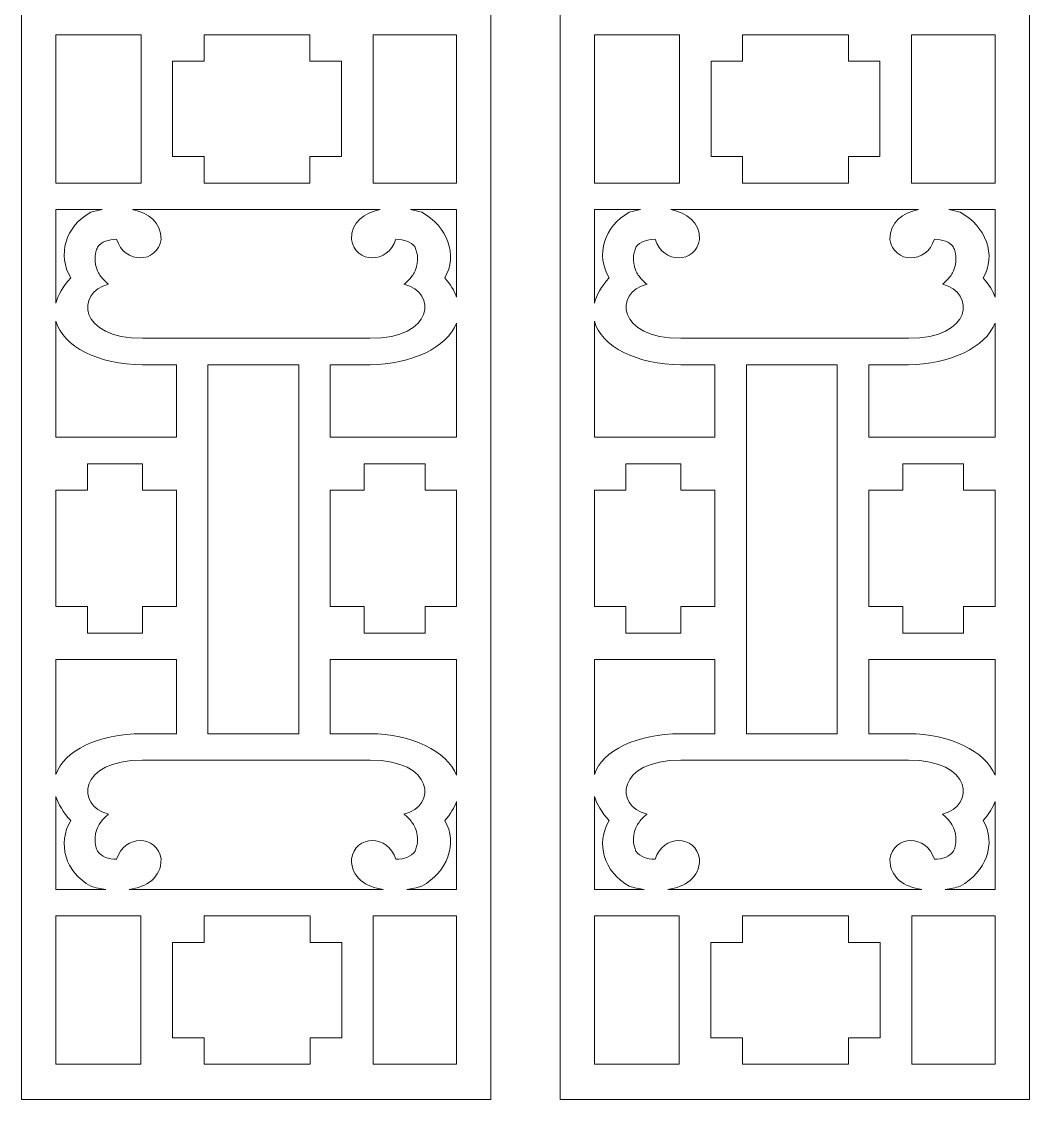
# Model space of a CAD drawing. Header units: centimetres. Extents: x 20.4 to 27.1, y -9.5 to 9.5.
# Drawn here: x 20.42 to 27.11, y -9.5 to -2.34 of the extents above; entities that cross this region are included whole.
import ezdxf

# ---------------------------------------------------------------- set-up
doc = ezdxf.new("R2010")
doc.units = ezdxf.units.CM
doc.header["$MEASUREMENT"] = 0
doc.layers.add('layer 1', color=7, linetype='Continuous')

msp = doc.modelspace()

# ---------------------------------------------------------------- linework, layer by layer
at = {"layer": 'layer 1', "color": 7, "lineweight": 9}
for points, knots in [([(20.42413, 9.5), (20.42413, 9.5), (23.53889, 9.5), (23.53889, 9.5), (23.53889, 9.5), (23.53889, 9.5), (23.53889, -9.5), (23.53889, -9.5), (23.53889, -9.5), (23.53889, -9.5), (20.42413, -9.5), (20.42413, -9.5), (20.42413, -9.5), (20.42413, -9.5), (20.42413, 9.5), (20.42413, 9.5)], [0, 0, 0, 0, 0.2, 0.2, 0.2, 0.2, 0.4, 0.4, 0.4, 0.4, 0.6, 0.6, 0.6, 0.6, 1, 1, 1, 1]), ([(20.65212, -3.41689), (20.65212, -3.41689), (20.65212, -3.41689), (20.65212, -3.41689), (20.65212, -3.41689), (20.65212, -3.41689), (21.21669, -3.41689), (21.21669, -3.41689), (21.21669, -3.41689), (21.21669, -3.41689), (21.21669, -2.43261), (21.21669, -2.43261), (21.21669, -2.43261), (21.21669, -2.43261), (20.65212, -2.43261), (20.65212, -2.43261), (20.65212, -2.43261), (20.65212, -2.43261), (20.65212, -3.41689), (20.65212, -3.41689)], [0, 0, 0, 0, 0.1666667, 0.1666667, 0.1666667, 0.1666667, 0.3333333, 0.3333333, 0.3333333, 0.3333333, 0.5, 0.5, 0.5, 0.5, 0.6666667, 0.6666667, 0.6666667, 0.6666667, 1, 1, 1, 1]), ([(22.3377, -2.43261), (22.3377, -2.43261), (22.3377, -2.43261), (22.3377, -2.43261), (22.3377, -2.43261), (22.3377, -2.43261), (21.63596, -2.43261), (21.63596, -2.43261), (21.63596, -2.43261), (21.63596, -2.43261), (21.63596, -2.60837), (21.63596, -2.60837), (21.63596, -2.60837), (21.63596, -2.60837), (21.42633, -2.60837), (21.42633, -2.60837), (21.42633, -2.60837), (21.42633, -2.60837), (21.42633, -3.24113), (21.42633, -3.24113), (21.42633, -3.24113), (21.42633, -3.24113), (21.63596, -3.24113), (21.63596, -3.24113), (21.63596, -3.24113), (21.63596, -3.24113), (21.63596, -3.41689), (21.63596, -3.41689), (21.63596, -3.41689), (21.63596, -3.41689), (22.3377, -3.41689), (22.3377, -3.41689), (22.3377, -3.41689), (22.3377, -3.41689), (22.3377, -3.24113), (22.3377, -3.24113), (22.3377, -3.24113), (22.3377, -3.24113), (22.54732, -3.24113), (22.54732, -3.24113), (22.54732, -3.24113), (22.54732, -3.24113), (22.54732, -2.60837), (22.54732, -2.60837), (22.54732, -2.60837), (22.54732, -2.60837), (22.3377, -2.60837), (22.3377, -2.60837), (22.3377, -2.60837), (22.3377, -2.60837), (22.3377, -2.43261), (22.3377, -2.43261)], [0, 0, 0, 0, 0.0714286, 0.0714286, 0.0714286, 0.0714286, 0.1428571, 0.1428571, 0.1428571, 0.1428571, 0.2142857, 0.2142857, 0.2142857, 0.2142857, 0.2857143, 0.2857143, 0.2857143, 0.2857143, 0.3571429, 0.3571429, 0.3571429, 0.3571429, 0.4285714, 0.4285714, 0.4285714, 0.4285714, 0.5, 0.5, 0.5, 0.5, 0.5714286, 0.5714286, 0.5714286, 0.5714286, 0.6428571, 0.6428571, 0.6428571, 0.6428571, 0.7142857, 0.7142857, 0.7142857, 0.7142857, 0.7857143, 0.7857143, 0.7857143, 0.7857143, 0.8571429, 0.8571429, 0.8571429, 0.8571429, 1, 1, 1, 1]), ([(23.31092, -2.43261), (23.31092, -2.43261), (23.31092, -2.43261), (23.31092, -2.43261), (23.31092, -2.43261), (23.31092, -2.43261), (22.75698, -2.43261), (22.75698, -2.43261), (22.75698, -2.43261), (22.75698, -2.43261), (22.75698, -3.41689), (22.75698, -3.41689), (22.75698, -3.41689), (22.75698, -3.41689), (23.31092, -3.41689), (23.31092, -3.41689), (23.31092, -3.41689), (23.31092, -3.41689), (23.31092, -2.43261), (23.31092, -2.43261)], [0, 0, 0, 0, 0.1666667, 0.1666667, 0.1666667, 0.1666667, 0.3333333, 0.3333333, 0.3333333, 0.3333333, 0.5, 0.5, 0.5, 0.5, 0.6666667, 0.6666667, 0.6666667, 0.6666667, 1, 1, 1, 1]), ([(20.65212, -4.21459), (20.65212, -4.21459), (20.65212, -4.21459), (20.65212, -4.21459), (20.65212, -4.21459), (20.66556, -4.16109), (20.6972, -4.10465), (20.75029, -4.04674), (20.75029, -4.04674), (20.66084, -3.89526), (20.71234, -3.70333), (20.88407, -3.61113), (20.88407, -3.61113), (20.90743, -3.60351), (20.9327, -3.59727), (20.95898, -3.59266), (20.95898, -3.59266), (20.95898, -3.59266), (20.65212, -3.59266), (20.65212, -3.59266), (20.65212, -3.59266), (20.65212, -3.59266), (20.65212, -4.21459), (20.65212, -4.21459)], [0, 0, 0, 0, 0.1428571, 0.1428571, 0.1428571, 0.1428571, 0.2857143, 0.2857143, 0.2857143, 0.2857143, 0.4285714, 0.4285714, 0.4285714, 0.4285714, 0.5714286, 0.5714286, 0.5714286, 0.5714286, 0.7142857, 0.7142857, 0.7142857, 0.7142857, 1, 1, 1, 1]), ([(22.80284, -3.59266), (22.80284, -3.59266), (22.80284, -3.59266), (22.80284, -3.59266), (22.80284, -3.59266), (22.80284, -3.59266), (21.16021, -3.59266), (21.16021, -3.59266), (21.16021, -3.59266), (21.26579, -3.61388), (21.35021, -3.67376), (21.3504, -3.79055), (21.3504, -3.79055), (21.32392, -3.95286), (21.10589, -3.95626), (21.05482, -3.78992), (21.05482, -3.78992), (21.0019, -3.79168), (20.95617, -3.80381), (20.928, -3.84296), (20.928, -3.84296), (20.9238, -3.85327), (20.92034, -3.8633), (20.91732, -3.87391), (20.91732, -3.87391), (20.91322, -3.89205), (20.91137, -3.9089), (20.91145, -3.92739), (20.91145, -3.92739), (20.91213, -3.93835), (20.91338, -3.94879), (20.91531, -3.95963), (20.91531, -3.95963), (20.9197, -3.97813), (20.92567, -3.99451), (20.9343, -4.01194), (20.9343, -4.01194), (20.94023, -4.02238), (20.94649, -4.03207), (20.95362, -4.04197), (20.95362, -4.04197), (20.96659, -4.05803), (20.97992, -4.07153), (20.99645, -4.08511), (20.99645, -4.08511), (20.99811, -4.08636), (20.99979, -4.08759), (21.00145, -4.08879), (21.00145, -4.08879), (20.78043, -4.14277), (20.80074, -4.44963), (21.22576, -4.44741), (21.22576, -4.44741), (22.21124, -4.44741), (21.75181, -4.44741), (22.73729, -4.44741), (22.73729, -4.44741), (23.1623, -4.44963), (23.18261, -4.14277), (22.96157, -4.08879), (22.96157, -4.08879), (22.96325, -4.08759), (22.96493, -4.08636), (22.96659, -4.08511), (22.96659, -4.08511), (22.9831, -4.07153), (22.99647, -4.05803), (23.00942, -4.04197), (23.00942, -4.04197), (23.01655, -4.03207), (23.02281, -4.02238), (23.02873, -4.01194), (23.02873, -4.01194), (23.03737, -3.99451), (23.04334, -3.97813), (23.04773, -3.95963), (23.04773, -3.95963), (23.04966, -3.94879), (23.05089, -3.93835), (23.05158, -3.92739), (23.05158, -3.92739), (23.05167, -3.9089), (23.04982, -3.89205), (23.04572, -3.87391), (23.04572, -3.87391), (23.04271, -3.8633), (23.03924, -3.85327), (23.03503, -3.84296), (23.03503, -3.84296), (23.00687, -3.80381), (22.96113, -3.79168), (22.90822, -3.78992), (22.90822, -3.78992), (22.85715, -3.95626), (22.63913, -3.95286), (22.61265, -3.79055), (22.61265, -3.79055), (22.61283, -3.67376), (22.69725, -3.61387), (22.80284, -3.59266)], [0, 0, 0, 0, 0.0384615, 0.0384615, 0.0384615, 0.0384615, 0.0769231, 0.0769231, 0.0769231, 0.0769231, 0.1153846, 0.1153846, 0.1153846, 0.1153846, 0.1538462, 0.1538462, 0.1538462, 0.1538462, 0.1923077, 0.1923077, 0.1923077, 0.1923077, 0.2307692, 0.2307692, 0.2307692, 0.2307692, 0.2692308, 0.2692308, 0.2692308, 0.2692308, 0.3076923, 0.3076923, 0.3076923, 0.3076923, 0.3461538, 0.3461538, 0.3461538, 0.3461538, 0.3846154, 0.3846154, 0.3846154, 0.3846154, 0.4230769, 0.4230769, 0.4230769, 0.4230769, 0.4615385, 0.4615385, 0.4615385, 0.4615385, 0.5, 0.5, 0.5, 0.5, 0.5384615, 0.5384615, 0.5384615, 0.5384615, 0.5769231, 0.5769231, 0.5769231, 0.5769231, 0.6153846, 0.6153846, 0.6153846, 0.6153846, 0.6538462, 0.6538462, 0.6538462, 0.6538462, 0.6923077, 0.6923077, 0.6923077, 0.6923077, 0.7307692, 0.7307692, 0.7307692, 0.7307692, 0.7692308, 0.7692308, 0.7692308, 0.7692308, 0.8076923, 0.8076923, 0.8076923, 0.8076923, 0.8461538, 0.8461538, 0.8461538, 0.8461538, 0.8846154, 0.8846154, 0.8846154, 0.8846154, 0.9230769, 0.9230769, 0.9230769, 0.9230769, 1, 1, 1, 1]), ([(20.88407, -3.61113), (20.88407, -3.61113), (20.88407, -3.61113), (20.88407, -3.61113), (20.88407, -3.61113), (20.88422, -3.61104), (20.88485, -3.61073), (20.88559, -3.61032), (20.88559, -3.61032), (20.88559, -3.61032), (20.88407, -3.61113), (20.88407, -3.61113)], [0, 0, 0, 0, 0.25, 0.25, 0.25, 0.25, 0.5, 0.5, 0.5, 0.5, 1, 1, 1, 1]), ([(23.31092, -3.59266), (23.31092, -3.59266), (23.31092, -3.59266), (23.31092, -3.59266), (23.31092, -3.59266), (23.31092, -3.59266), (23.00406, -3.59266), (23.00406, -3.59266), (23.00406, -3.59266), (23.03034, -3.59727), (23.0556, -3.60351), (23.07895, -3.61113), (23.07895, -3.61113), (23.2507, -3.70333), (23.32155, -3.89526), (23.23203, -4.04674), (23.23203, -4.04674), (23.27013, -4.08993), (23.29589, -4.13238), (23.31092, -4.17345), (23.31092, -4.17345), (23.31092, -4.17345), (23.31092, -3.59266), (23.31092, -3.59266)], [0, 0, 0, 0, 0.1428571, 0.1428571, 0.1428571, 0.1428571, 0.2857143, 0.2857143, 0.2857143, 0.2857143, 0.4285714, 0.4285714, 0.4285714, 0.4285714, 0.5714286, 0.5714286, 0.5714286, 0.5714286, 0.7142857, 0.7142857, 0.7142857, 0.7142857, 1, 1, 1, 1]), ([(23.07895, -3.61113), (23.07895, -3.61113), (23.07895, -3.61113), (23.07895, -3.61113), (23.07895, -3.61113), (23.07882, -3.61104), (23.07821, -3.61073), (23.07745, -3.61032), (23.07745, -3.61032), (23.07745, -3.61032), (23.07895, -3.61113), (23.07895, -3.61113)], [0, 0, 0, 0, 0.25, 0.25, 0.25, 0.25, 0.5, 0.5, 0.5, 0.5, 1, 1, 1, 1]), ([(20.65212, -5.10465), (20.65212, -5.10465), (20.65212, -5.10465), (20.65212, -5.10465), (20.65212, -5.10465), (20.65212, -5.10465), (21.45113, -5.10465), (21.45113, -5.10465), (21.45113, -5.10465), (21.45113, -5.10465), (21.45113, -4.62318), (21.45113, -4.62318), (21.45113, -4.62318), (21.24584, -4.62318), (21.43104, -4.62318), (21.22576, -4.62318), (21.22576, -4.62318), (20.93687, -4.62135), (20.69716, -4.50275), (20.65212, -4.33306), (20.65212, -4.33306), (20.65212, -4.33306), (20.65212, -5.10465), (20.65212, -5.10465)], [0, 0, 0, 0, 0.1428571, 0.1428571, 0.1428571, 0.1428571, 0.2857143, 0.2857143, 0.2857143, 0.2857143, 0.4285714, 0.4285714, 0.4285714, 0.4285714, 0.5714286, 0.5714286, 0.5714286, 0.5714286, 0.7142857, 0.7142857, 0.7142857, 0.7142857, 1, 1, 1, 1]), ([(23.31092, -4.34687), (23.31092, -4.34687), (23.31092, -4.34687), (23.31092, -4.34687), (23.31092, -4.34687), (23.24769, -4.50869), (23.00806, -4.62139), (22.73729, -4.62318), (22.73729, -4.62318), (22.53198, -4.62318), (22.67816, -4.62318), (22.47287, -4.62318), (22.47287, -4.62318), (22.47287, -4.62318), (22.47287, -5.10465), (22.47287, -5.10465), (22.47287, -5.10465), (22.47287, -5.10465), (23.31092, -5.10465), (23.31092, -5.10465), (23.31092, -5.10465), (23.31092, -5.10465), (23.31092, -4.34687), (23.31092, -4.34687)], [0, 0, 0, 0, 0.1428571, 0.1428571, 0.1428571, 0.1428571, 0.2857143, 0.2857143, 0.2857143, 0.2857143, 0.4285714, 0.4285714, 0.4285714, 0.4285714, 0.5714286, 0.5714286, 0.5714286, 0.5714286, 0.7142857, 0.7142857, 0.7142857, 0.7142857, 1, 1, 1, 1]), ([(22.26321, -7.07207), (22.26321, -7.07207), (22.26321, -7.07207), (22.26321, -7.07207), (22.26321, -7.07207), (22.26321, -7.07207), (22.26321, -4.62318), (22.26321, -4.62318), (22.26321, -4.62318), (21.8281, -4.62318), (22.09589, -4.62318), (21.66078, -4.62318), (21.66078, -4.62318), (21.66078, -4.62318), (21.66078, -7.07207), (21.66078, -7.07207), (21.66078, -7.07207), (22.09589, -7.07207), (21.8281, -7.07207), (22.26321, -7.07207)], [0, 0, 0, 0, 0.1666667, 0.1666667, 0.1666667, 0.1666667, 0.3333333, 0.3333333, 0.3333333, 0.3333333, 0.5, 0.5, 0.5, 0.5, 0.6666667, 0.6666667, 0.6666667, 0.6666667, 1, 1, 1, 1]), ([(20.65212, -6.22829), (20.65212, -6.22829), (20.65212, -6.22829), (20.65212, -6.22829), (20.65212, -6.22829), (20.65212, -6.22829), (20.86178, -6.22829), (20.86178, -6.22829), (20.86178, -6.22829), (20.86178, -6.22829), (20.86178, -6.40404), (20.86178, -6.40404), (20.86178, -6.40404), (20.86178, -6.40404), (21.22596, -6.40404), (21.22596, -6.40404), (21.22596, -6.40404), (21.22596, -6.40404), (21.22596, -6.22829), (21.22596, -6.22829), (21.22596, -6.22829), (21.22596, -6.22829), (21.45113, -6.22829), (21.45113, -6.22829), (21.45113, -6.22829), (21.45113, -6.22829), (21.45113, -5.45617), (21.45113, -5.45617), (21.45113, -5.45617), (21.45113, -5.45617), (21.22596, -5.45617), (21.22596, -5.45617), (21.22596, -5.45617), (21.22596, -5.45617), (21.22596, -5.28042), (21.22596, -5.28042), (21.22596, -5.28042), (21.22596, -5.28042), (20.86178, -5.28042), (20.86178, -5.28042), (20.86178, -5.28042), (20.86178, -5.28042), (20.86178, -5.45617), (20.86178, -5.45617), (20.86178, -5.45617), (20.86178, -5.45617), (20.65212, -5.45617), (20.65212, -5.45617), (20.65212, -5.45617), (20.65212, -5.45617), (20.65212, -6.22829), (20.65212, -6.22829)], [0, 0, 0, 0, 0.0714286, 0.0714286, 0.0714286, 0.0714286, 0.1428571, 0.1428571, 0.1428571, 0.1428571, 0.2142857, 0.2142857, 0.2142857, 0.2142857, 0.2857143, 0.2857143, 0.2857143, 0.2857143, 0.3571429, 0.3571429, 0.3571429, 0.3571429, 0.4285714, 0.4285714, 0.4285714, 0.4285714, 0.5, 0.5, 0.5, 0.5, 0.5714286, 0.5714286, 0.5714286, 0.5714286, 0.6428571, 0.6428571, 0.6428571, 0.6428571, 0.7142857, 0.7142857, 0.7142857, 0.7142857, 0.7857143, 0.7857143, 0.7857143, 0.7857143, 0.8571429, 0.8571429, 0.8571429, 0.8571429, 1, 1, 1, 1]), ([(23.31092, -5.45617), (23.31092, -5.45617), (23.31092, -5.45617), (23.31092, -5.45617), (23.31092, -5.45617), (23.31092, -5.45617), (23.10126, -5.45617), (23.10126, -5.45617), (23.10126, -5.45617), (23.10126, -5.45617), (23.10126, -5.28042), (23.10126, -5.28042), (23.10126, -5.28042), (23.10126, -5.28042), (22.69803, -5.28042), (22.69803, -5.28042), (22.69803, -5.28042), (22.69803, -5.28042), (22.69803, -5.45617), (22.69803, -5.45617), (22.69803, -5.45617), (22.69803, -5.45617), (22.47287, -5.45617), (22.47287, -5.45617), (22.47287, -5.45617), (22.47287, -5.45617), (22.47287, -6.22829), (22.47287, -6.22829), (22.47287, -6.22829), (22.47287, -6.22829), (22.69803, -6.22829), (22.69803, -6.22829), (22.69803, -6.22829), (22.69803, -6.22829), (22.69803, -6.40404), (22.69803, -6.40404), (22.69803, -6.40404), (22.69803, -6.40404), (23.10126, -6.40404), (23.10126, -6.40404), (23.10126, -6.40404), (23.10126, -6.40404), (23.10126, -6.22829), (23.10126, -6.22829), (23.10126, -6.22829), (23.10126, -6.22829), (23.31092, -6.22829), (23.31092, -6.22829), (23.31092, -6.22829), (23.31092, -6.22829), (23.31092, -5.45617), (23.31092, -5.45617)], [0, 0, 0, 0, 0.0714286, 0.0714286, 0.0714286, 0.0714286, 0.1428571, 0.1428571, 0.1428571, 0.1428571, 0.2142857, 0.2142857, 0.2142857, 0.2142857, 0.2857143, 0.2857143, 0.2857143, 0.2857143, 0.3571429, 0.3571429, 0.3571429, 0.3571429, 0.4285714, 0.4285714, 0.4285714, 0.4285714, 0.5, 0.5, 0.5, 0.5, 0.5714286, 0.5714286, 0.5714286, 0.5714286, 0.6428571, 0.6428571, 0.6428571, 0.6428571, 0.7142857, 0.7142857, 0.7142857, 0.7142857, 0.7857143, 0.7857143, 0.7857143, 0.7857143, 0.8571429, 0.8571429, 0.8571429, 0.8571429, 1, 1, 1, 1]), ([(20.65212, -7.34274), (20.65212, -7.34274), (20.65212, -7.34274), (20.65212, -7.34274), (20.65212, -7.34274), (20.7045, -7.18394), (20.93135, -7.07383), (21.22576, -7.07207), (21.22576, -7.07207), (21.43104, -7.07207), (21.24584, -7.07207), (21.45113, -7.07207), (21.45113, -7.07207), (21.45113, -7.07207), (21.45113, -6.57981), (21.45113, -6.57981), (21.45113, -6.57981), (21.45113, -6.57981), (20.65212, -6.57981), (20.65212, -6.57981), (20.65212, -6.57981), (20.65212, -6.57981), (20.65212, -7.34274), (20.65212, -7.34274)], [0, 0, 0, 0, 0.1428571, 0.1428571, 0.1428571, 0.1428571, 0.2857143, 0.2857143, 0.2857143, 0.2857143, 0.4285714, 0.4285714, 0.4285714, 0.4285714, 0.5714286, 0.5714286, 0.5714286, 0.5714286, 0.7142857, 0.7142857, 0.7142857, 0.7142857, 1, 1, 1, 1]), ([(23.31092, -6.57981), (23.31092, -6.57981), (23.31092, -6.57981), (23.31092, -6.57981), (23.31092, -6.57981), (23.31092, -6.57981), (22.47287, -6.57981), (22.47287, -6.57981), (22.47287, -6.57981), (22.47287, -6.57981), (22.47287, -7.07207), (22.47287, -7.07207), (22.47287, -7.07207), (22.67816, -7.07207), (22.53198, -7.07207), (22.73729, -7.07207), (22.73729, -7.07207), (23.00806, -7.07385), (23.24769, -7.18655), (23.31092, -7.34837), (23.31092, -7.34837), (23.31092, -7.34837), (23.31092, -6.57981), (23.31092, -6.57981)], [0, 0, 0, 0, 0.1428571, 0.1428571, 0.1428571, 0.1428571, 0.2857143, 0.2857143, 0.2857143, 0.2857143, 0.4285714, 0.4285714, 0.4285714, 0.4285714, 0.5714286, 0.5714286, 0.5714286, 0.5714286, 0.7142857, 0.7142857, 0.7142857, 0.7142857, 1, 1, 1, 1]), ([(22.82438, -8.10636), (22.82438, -8.10636), (22.82438, -8.10636), (22.82438, -8.10636), (22.82438, -8.10636), (22.70896, -8.08917), (22.61285, -8.02933), (22.61265, -7.90469), (22.61265, -7.90469), (22.63913, -7.74238), (22.85715, -7.73899), (22.90822, -7.90532), (22.90822, -7.90532), (22.96113, -7.90357), (23.00687, -7.89143), (23.03503, -7.85228), (23.03503, -7.85228), (23.03924, -7.84197), (23.04271, -7.83195), (23.04572, -7.82134), (23.04572, -7.82134), (23.04982, -7.80318), (23.05167, -7.78635), (23.05158, -7.76784), (23.05158, -7.76784), (23.05089, -7.7569), (23.04966, -7.74647), (23.04773, -7.73561), (23.04773, -7.73561), (23.04334, -7.71712), (23.03737, -7.70074), (23.02873, -7.68331), (23.02873, -7.68331), (23.02281, -7.67286), (23.01655, -7.66317), (23.00942, -7.65328), (23.00942, -7.65328), (22.99647, -7.63722), (22.9831, -7.62371), (22.96659, -7.61013), (22.96659, -7.61013), (22.96493, -7.60888), (22.96325, -7.60765), (22.96157, -7.60644), (22.96157, -7.60644), (23.18261, -7.55247), (23.1623, -7.2456), (22.73729, -7.24783), (22.73729, -7.24783), (21.75181, -7.24783), (22.21124, -7.24783), (21.22576, -7.24783), (21.22576, -7.24783), (20.80074, -7.2456), (20.78043, -7.55247), (21.00145, -7.60644), (21.00145, -7.60644), (20.99979, -7.60765), (20.99811, -7.60888), (20.99645, -7.61013), (20.99645, -7.61013), (20.97992, -7.62371), (20.96659, -7.63722), (20.95362, -7.65328), (20.95362, -7.65328), (20.94649, -7.66317), (20.94023, -7.67286), (20.9343, -7.68331), (20.9343, -7.68331), (20.92567, -7.70074), (20.9197, -7.71712), (20.91531, -7.73561), (20.91531, -7.73561), (20.91338, -7.74647), (20.91213, -7.7569), (20.91145, -7.76784), (20.91145, -7.76784), (20.91137, -7.78635), (20.91322, -7.80318), (20.91732, -7.82134), (20.91732, -7.82134), (20.92034, -7.83195), (20.9238, -7.84197), (20.928, -7.85228), (20.928, -7.85228), (20.95617, -7.89143), (21.0019, -7.90357), (21.05482, -7.90532), (21.05482, -7.90532), (21.10589, -7.73899), (21.32392, -7.74238), (21.3504, -7.90469), (21.3504, -7.90469), (21.35019, -8.02933), (21.25408, -8.08917), (21.13867, -8.10636), (21.13867, -8.10636), (21.13867, -8.10636), (22.82438, -8.10636), (22.82438, -8.10636)], [0, 0, 0, 0, 0.0384615, 0.0384615, 0.0384615, 0.0384615, 0.0769231, 0.0769231, 0.0769231, 0.0769231, 0.1153846, 0.1153846, 0.1153846, 0.1153846, 0.1538462, 0.1538462, 0.1538462, 0.1538462, 0.1923077, 0.1923077, 0.1923077, 0.1923077, 0.2307692, 0.2307692, 0.2307692, 0.2307692, 0.2692308, 0.2692308, 0.2692308, 0.2692308, 0.3076923, 0.3076923, 0.3076923, 0.3076923, 0.3461538, 0.3461538, 0.3461538, 0.3461538, 0.3846154, 0.3846154, 0.3846154, 0.3846154, 0.4230769, 0.4230769, 0.4230769, 0.4230769, 0.4615385, 0.4615385, 0.4615385, 0.4615385, 0.5, 0.5, 0.5, 0.5, 0.5384615, 0.5384615, 0.5384615, 0.5384615, 0.5769231, 0.5769231, 0.5769231, 0.5769231, 0.6153846, 0.6153846, 0.6153846, 0.6153846, 0.6538462, 0.6538462, 0.6538462, 0.6538462, 0.6923077, 0.6923077, 0.6923077, 0.6923077, 0.7307692, 0.7307692, 0.7307692, 0.7307692, 0.7692308, 0.7692308, 0.7692308, 0.7692308, 0.8076923, 0.8076923, 0.8076923, 0.8076923, 0.8461538, 0.8461538, 0.8461538, 0.8461538, 0.8846154, 0.8846154, 0.8846154, 0.8846154, 0.9230769, 0.9230769, 0.9230769, 0.9230769, 1, 1, 1, 1]), ([(20.65212, -8.10636), (20.65212, -8.10636), (20.65212, -8.10636), (20.65212, -8.10636), (20.65212, -8.10636), (20.65212, -8.10636), (20.98324, -8.10636), (20.98324, -8.10636), (20.98324, -8.10636), (20.94827, -8.10166), (20.91455, -8.09405), (20.88407, -8.08412), (20.88407, -8.08412), (20.71234, -7.99192), (20.66084, -7.79999), (20.75029, -7.64849), (20.75029, -7.64849), (20.69958, -7.59342), (20.66771, -7.53955), (20.65212, -7.4882), (20.65212, -7.4882), (20.65212, -7.4882), (20.65212, -8.10636), (20.65212, -8.10636)], [0, 0, 0, 0, 0.1428571, 0.1428571, 0.1428571, 0.1428571, 0.2857143, 0.2857143, 0.2857143, 0.2857143, 0.4285714, 0.4285714, 0.4285714, 0.4285714, 0.5714286, 0.5714286, 0.5714286, 0.5714286, 0.7142857, 0.7142857, 0.7142857, 0.7142857, 1, 1, 1, 1]), ([(23.31092, -7.52179), (23.31092, -7.52179), (23.31092, -7.52179), (23.31092, -7.52179), (23.31092, -7.52179), (23.2959, -7.56286), (23.27013, -7.6053), (23.23203, -7.64849), (23.23203, -7.64849), (23.32155, -7.79999), (23.2507, -7.99192), (23.07895, -8.08412), (23.07895, -8.08412), (23.04849, -8.09405), (23.01477, -8.10166), (22.9798, -8.10636), (22.9798, -8.10636), (22.9798, -8.10636), (23.31092, -8.10636), (23.31092, -8.10636), (23.31092, -8.10636), (23.31092, -8.10636), (23.31092, -7.52179), (23.31092, -7.52179)], [0, 0, 0, 0, 0.1428571, 0.1428571, 0.1428571, 0.1428571, 0.2857143, 0.2857143, 0.2857143, 0.2857143, 0.4285714, 0.4285714, 0.4285714, 0.4285714, 0.5714286, 0.5714286, 0.5714286, 0.5714286, 0.7142857, 0.7142857, 0.7142857, 0.7142857, 1, 1, 1, 1]), ([(20.88407, -8.08412), (20.88407, -8.08412), (20.88407, -8.08412), (20.88407, -8.08412), (20.88407, -8.08412), (20.88422, -8.0842), (20.88485, -8.08452), (20.88559, -8.08493), (20.88559, -8.08493), (20.88559, -8.08493), (20.88407, -8.08412), (20.88407, -8.08412)], [0, 0, 0, 0, 0.25, 0.25, 0.25, 0.25, 0.5, 0.5, 0.5, 0.5, 1, 1, 1, 1]), ([(23.07895, -8.08412), (23.07895, -8.08412), (23.07895, -8.08412), (23.07895, -8.08412), (23.07895, -8.08412), (23.07882, -8.0842), (23.07821, -8.08452), (23.07745, -8.08493), (23.07745, -8.08493), (23.07745, -8.08493), (23.07895, -8.08412), (23.07895, -8.08412)], [0, 0, 0, 0, 0.25, 0.25, 0.25, 0.25, 0.5, 0.5, 0.5, 0.5, 1, 1, 1, 1]), ([(21.21578, -9.2664), (21.21578, -9.2664), (21.21578, -9.2664), (21.21578, -9.2664), (21.21578, -9.2664), (21.21578, -9.2664), (21.21578, -8.28211), (21.21578, -8.28211), (21.21578, -8.28211), (21.21578, -8.28211), (20.65212, -8.28211), (20.65212, -8.28211), (20.65212, -8.28211), (20.65212, -8.28211), (20.65212, -9.2664), (20.65212, -9.2664), (20.65212, -9.2664), (20.65212, -9.2664), (21.21578, -9.2664), (21.21578, -9.2664)], [0, 0, 0, 0, 0.1666667, 0.1666667, 0.1666667, 0.1666667, 0.3333333, 0.3333333, 0.3333333, 0.3333333, 0.5, 0.5, 0.5, 0.5, 0.6666667, 0.6666667, 0.6666667, 0.6666667, 1, 1, 1, 1]), ([(22.33881, -9.2664), (22.33881, -9.2664), (22.33881, -9.2664), (22.33881, -9.2664), (22.33881, -9.2664), (22.33881, -9.2664), (22.33881, -9.09063), (22.33881, -9.09063), (22.33881, -9.09063), (22.33881, -9.09063), (22.54845, -9.09063), (22.54845, -9.09063), (22.54845, -9.09063), (22.54845, -9.09063), (22.54845, -8.45788), (22.54845, -8.45788), (22.54845, -8.45788), (22.54845, -8.45788), (22.33881, -8.45788), (22.33881, -8.45788), (22.33881, -8.45788), (22.33881, -8.45788), (22.33881, -8.28211), (22.33881, -8.28211), (22.33881, -8.28211), (22.33881, -8.28211), (21.63508, -8.28211), (21.63508, -8.28211), (21.63508, -8.28211), (21.63508, -8.28211), (21.63508, -8.45788), (21.63508, -8.45788), (21.63508, -8.45788), (21.63508, -8.45788), (21.42545, -8.45788), (21.42545, -8.45788), (21.42545, -8.45788), (21.42545, -8.45788), (21.42545, -9.09063), (21.42545, -9.09063), (21.42545, -9.09063), (21.42545, -9.09063), (21.63508, -9.09063), (21.63508, -9.09063), (21.63508, -9.09063), (21.63508, -9.09063), (21.63508, -9.2664), (21.63508, -9.2664), (21.63508, -9.2664), (21.63508, -9.2664), (22.33881, -9.2664), (22.33881, -9.2664)], [0, 0, 0, 0, 0.0714286, 0.0714286, 0.0714286, 0.0714286, 0.1428571, 0.1428571, 0.1428571, 0.1428571, 0.2142857, 0.2142857, 0.2142857, 0.2142857, 0.2857143, 0.2857143, 0.2857143, 0.2857143, 0.3571429, 0.3571429, 0.3571429, 0.3571429, 0.4285714, 0.4285714, 0.4285714, 0.4285714, 0.5, 0.5, 0.5, 0.5, 0.5714286, 0.5714286, 0.5714286, 0.5714286, 0.6428571, 0.6428571, 0.6428571, 0.6428571, 0.7142857, 0.7142857, 0.7142857, 0.7142857, 0.7857143, 0.7857143, 0.7857143, 0.7857143, 0.8571429, 0.8571429, 0.8571429, 0.8571429, 1, 1, 1, 1]), ([(23.31092, -8.28211), (23.31092, -8.28211), (23.31092, -8.28211), (23.31092, -8.28211), (23.31092, -8.28211), (23.31092, -8.28211), (22.75808, -8.28211), (22.75808, -8.28211), (22.75808, -8.28211), (22.75808, -8.28211), (22.75808, -9.2664), (22.75808, -9.2664), (22.75808, -9.2664), (22.75808, -9.2664), (23.31092, -9.2664), (23.31092, -9.2664), (23.31092, -9.2664), (23.31092, -9.2664), (23.31092, -8.28211), (23.31092, -8.28211)], [0, 0, 0, 0, 0.1666667, 0.1666667, 0.1666667, 0.1666667, 0.3333333, 0.3333333, 0.3333333, 0.3333333, 0.5, 0.5, 0.5, 0.5, 0.6666667, 0.6666667, 0.6666667, 0.6666667, 1, 1, 1, 1])]:
    msp.add_open_spline(points, degree=3, knots=knots, dxfattribs=at)
at = {"layer": 'layer 1', "color": 250, "lineweight": 9}
for points, knots in [([(23.99684, 9.5), (23.99684, 9.5), (27.1116, 9.5), (27.1116, 9.5), (27.1116, 9.5), (27.1116, 9.5), (27.1116, -9.5), (27.1116, -9.5), (27.1116, -9.5), (27.1116, -9.5), (23.99684, -9.5), (23.99684, -9.5), (23.99684, -9.5), (23.99684, -9.5), (23.99684, 9.5), (23.99684, 9.5)], [0, 0, 0, 0, 0.2, 0.2, 0.2, 0.2, 0.4, 0.4, 0.4, 0.4, 0.6, 0.6, 0.6, 0.6, 1, 1, 1, 1]), ([(24.22483, -3.41689), (24.22483, -3.41689), (24.22483, -3.41689), (24.22483, -3.41689), (24.22483, -3.41689), (24.22483, -3.41689), (24.7894, -3.41689), (24.7894, -3.41689), (24.7894, -3.41689), (24.7894, -3.41689), (24.7894, -2.43261), (24.7894, -2.43261), (24.7894, -2.43261), (24.7894, -2.43261), (24.22483, -2.43261), (24.22483, -2.43261), (24.22483, -2.43261), (24.22483, -2.43261), (24.22483, -3.41689), (24.22483, -3.41689)], [0, 0, 0, 0, 0.1666667, 0.1666667, 0.1666667, 0.1666667, 0.3333333, 0.3333333, 0.3333333, 0.3333333, 0.5, 0.5, 0.5, 0.5, 0.6666667, 0.6666667, 0.6666667, 0.6666667, 1, 1, 1, 1]), ([(25.91041, -2.43261), (25.91041, -2.43261), (25.91041, -2.43261), (25.91041, -2.43261), (25.91041, -2.43261), (25.91041, -2.43261), (25.20867, -2.43261), (25.20867, -2.43261), (25.20867, -2.43261), (25.20867, -2.43261), (25.20867, -2.60837), (25.20867, -2.60837), (25.20867, -2.60837), (25.20867, -2.60837), (24.99904, -2.60837), (24.99904, -2.60837), (24.99904, -2.60837), (24.99904, -2.60837), (24.99904, -3.24113), (24.99904, -3.24113), (24.99904, -3.24113), (24.99904, -3.24113), (25.20867, -3.24113), (25.20867, -3.24113), (25.20867, -3.24113), (25.20867, -3.24113), (25.20867, -3.41689), (25.20867, -3.41689), (25.20867, -3.41689), (25.20867, -3.41689), (25.91041, -3.41689), (25.91041, -3.41689), (25.91041, -3.41689), (25.91041, -3.41689), (25.91041, -3.24113), (25.91041, -3.24113), (25.91041, -3.24113), (25.91041, -3.24113), (26.12003, -3.24113), (26.12003, -3.24113), (26.12003, -3.24113), (26.12003, -3.24113), (26.12003, -2.60837), (26.12003, -2.60837), (26.12003, -2.60837), (26.12003, -2.60837), (25.91041, -2.60837), (25.91041, -2.60837), (25.91041, -2.60837), (25.91041, -2.60837), (25.91041, -2.43261), (25.91041, -2.43261)], [0, 0, 0, 0, 0.0714286, 0.0714286, 0.0714286, 0.0714286, 0.1428571, 0.1428571, 0.1428571, 0.1428571, 0.2142857, 0.2142857, 0.2142857, 0.2142857, 0.2857143, 0.2857143, 0.2857143, 0.2857143, 0.3571429, 0.3571429, 0.3571429, 0.3571429, 0.4285714, 0.4285714, 0.4285714, 0.4285714, 0.5, 0.5, 0.5, 0.5, 0.5714286, 0.5714286, 0.5714286, 0.5714286, 0.6428571, 0.6428571, 0.6428571, 0.6428571, 0.7142857, 0.7142857, 0.7142857, 0.7142857, 0.7857143, 0.7857143, 0.7857143, 0.7857143, 0.8571429, 0.8571429, 0.8571429, 0.8571429, 1, 1, 1, 1]), ([(26.88363, -2.43261), (26.88363, -2.43261), (26.88363, -2.43261), (26.88363, -2.43261), (26.88363, -2.43261), (26.88363, -2.43261), (26.32969, -2.43261), (26.32969, -2.43261), (26.32969, -2.43261), (26.32969, -2.43261), (26.32969, -3.41689), (26.32969, -3.41689), (26.32969, -3.41689), (26.32969, -3.41689), (26.88363, -3.41689), (26.88363, -3.41689), (26.88363, -3.41689), (26.88363, -3.41689), (26.88363, -2.43261), (26.88363, -2.43261)], [0, 0, 0, 0, 0.1666667, 0.1666667, 0.1666667, 0.1666667, 0.3333333, 0.3333333, 0.3333333, 0.3333333, 0.5, 0.5, 0.5, 0.5, 0.6666667, 0.6666667, 0.6666667, 0.6666667, 1, 1, 1, 1]), ([(24.22483, -4.21459), (24.22483, -4.21459), (24.22483, -4.21459), (24.22483, -4.21459), (24.22483, -4.21459), (24.23827, -4.16109), (24.26991, -4.10465), (24.323, -4.04674), (24.323, -4.04674), (24.23355, -3.89526), (24.28505, -3.70333), (24.45678, -3.61113), (24.45678, -3.61113), (24.48014, -3.60351), (24.50541, -3.59727), (24.53169, -3.59266), (24.53169, -3.59266), (24.53169, -3.59266), (24.22483, -3.59266), (24.22483, -3.59266), (24.22483, -3.59266), (24.22483, -3.59266), (24.22483, -4.21459), (24.22483, -4.21459)], [0, 0, 0, 0, 0.1428571, 0.1428571, 0.1428571, 0.1428571, 0.2857143, 0.2857143, 0.2857143, 0.2857143, 0.4285714, 0.4285714, 0.4285714, 0.4285714, 0.5714286, 0.5714286, 0.5714286, 0.5714286, 0.7142857, 0.7142857, 0.7142857, 0.7142857, 1, 1, 1, 1]), ([(26.37555, -3.59266), (26.37555, -3.59266), (26.37555, -3.59266), (26.37555, -3.59266), (26.37555, -3.59266), (26.37555, -3.59266), (24.73292, -3.59266), (24.73292, -3.59266), (24.73292, -3.59266), (24.8385, -3.61388), (24.92292, -3.67376), (24.92311, -3.79055), (24.92311, -3.79055), (24.89663, -3.95286), (24.6786, -3.95626), (24.62753, -3.78992), (24.62753, -3.78992), (24.57461, -3.79168), (24.52888, -3.80381), (24.50071, -3.84296), (24.50071, -3.84296), (24.49651, -3.85327), (24.49305, -3.8633), (24.49003, -3.87391), (24.49003, -3.87391), (24.48593, -3.89205), (24.48408, -3.9089), (24.48416, -3.92739), (24.48416, -3.92739), (24.48484, -3.93835), (24.48609, -3.94879), (24.48802, -3.95963), (24.48802, -3.95963), (24.49241, -3.97813), (24.49838, -3.99451), (24.50701, -4.01194), (24.50701, -4.01194), (24.51294, -4.02238), (24.5192, -4.03207), (24.52633, -4.04197), (24.52633, -4.04197), (24.5393, -4.05803), (24.55263, -4.07153), (24.56916, -4.08511), (24.56916, -4.08511), (24.57082, -4.08636), (24.5725, -4.08759), (24.57416, -4.08879), (24.57416, -4.08879), (24.35314, -4.14277), (24.37345, -4.44963), (24.79847, -4.44741), (24.79847, -4.44741), (25.78395, -4.44741), (25.32452, -4.44741), (26.31, -4.44741), (26.31, -4.44741), (26.73501, -4.44963), (26.75532, -4.14277), (26.53428, -4.08879), (26.53428, -4.08879), (26.53596, -4.08759), (26.53764, -4.08636), (26.5393, -4.08511), (26.5393, -4.08511), (26.55581, -4.07153), (26.56918, -4.05803), (26.58213, -4.04197), (26.58213, -4.04197), (26.58926, -4.03207), (26.59552, -4.02238), (26.60144, -4.01194), (26.60144, -4.01194), (26.61008, -3.99451), (26.61605, -3.97813), (26.62044, -3.95963), (26.62044, -3.95963), (26.62237, -3.94879), (26.6236, -3.93835), (26.62429, -3.92739), (26.62429, -3.92739), (26.62438, -3.9089), (26.62253, -3.89205), (26.61843, -3.87391), (26.61843, -3.87391), (26.61542, -3.8633), (26.61195, -3.85327), (26.60774, -3.84296), (26.60774, -3.84296), (26.57958, -3.80381), (26.53384, -3.79168), (26.48093, -3.78992), (26.48093, -3.78992), (26.42986, -3.95626), (26.21184, -3.95286), (26.18536, -3.79055), (26.18536, -3.79055), (26.18554, -3.67376), (26.26996, -3.61387), (26.37555, -3.59266)], [0, 0, 0, 0, 0.0384615, 0.0384615, 0.0384615, 0.0384615, 0.0769231, 0.0769231, 0.0769231, 0.0769231, 0.1153846, 0.1153846, 0.1153846, 0.1153846, 0.1538462, 0.1538462, 0.1538462, 0.1538462, 0.1923077, 0.1923077, 0.1923077, 0.1923077, 0.2307692, 0.2307692, 0.2307692, 0.2307692, 0.2692308, 0.2692308, 0.2692308, 0.2692308, 0.3076923, 0.3076923, 0.3076923, 0.3076923, 0.3461538, 0.3461538, 0.3461538, 0.3461538, 0.3846154, 0.3846154, 0.3846154, 0.3846154, 0.4230769, 0.4230769, 0.4230769, 0.4230769, 0.4615385, 0.4615385, 0.4615385, 0.4615385, 0.5, 0.5, 0.5, 0.5, 0.5384615, 0.5384615, 0.5384615, 0.5384615, 0.5769231, 0.5769231, 0.5769231, 0.5769231, 0.6153846, 0.6153846, 0.6153846, 0.6153846, 0.6538462, 0.6538462, 0.6538462, 0.6538462, 0.6923077, 0.6923077, 0.6923077, 0.6923077, 0.7307692, 0.7307692, 0.7307692, 0.7307692, 0.7692308, 0.7692308, 0.7692308, 0.7692308, 0.8076923, 0.8076923, 0.8076923, 0.8076923, 0.8461538, 0.8461538, 0.8461538, 0.8461538, 0.8846154, 0.8846154, 0.8846154, 0.8846154, 0.9230769, 0.9230769, 0.9230769, 0.9230769, 1, 1, 1, 1]), ([(24.45678, -3.61113), (24.45678, -3.61113), (24.45678, -3.61113), (24.45678, -3.61113), (24.45678, -3.61113), (24.45693, -3.61104), (24.45756, -3.61073), (24.4583, -3.61032), (24.4583, -3.61032), (24.4583, -3.61032), (24.45678, -3.61113), (24.45678, -3.61113)], [0, 0, 0, 0, 0.25, 0.25, 0.25, 0.25, 0.5, 0.5, 0.5, 0.5, 1, 1, 1, 1]), ([(26.88363, -3.59266), (26.88363, -3.59266), (26.88363, -3.59266), (26.88363, -3.59266), (26.88363, -3.59266), (26.88363, -3.59266), (26.57677, -3.59266), (26.57677, -3.59266), (26.57677, -3.59266), (26.60305, -3.59727), (26.62831, -3.60351), (26.65166, -3.61113), (26.65166, -3.61113), (26.82341, -3.70333), (26.89426, -3.89526), (26.80474, -4.04674), (26.80474, -4.04674), (26.84284, -4.08993), (26.8686, -4.13238), (26.88363, -4.17345), (26.88363, -4.17345), (26.88363, -4.17345), (26.88363, -3.59266), (26.88363, -3.59266)], [0, 0, 0, 0, 0.1428571, 0.1428571, 0.1428571, 0.1428571, 0.2857143, 0.2857143, 0.2857143, 0.2857143, 0.4285714, 0.4285714, 0.4285714, 0.4285714, 0.5714286, 0.5714286, 0.5714286, 0.5714286, 0.7142857, 0.7142857, 0.7142857, 0.7142857, 1, 1, 1, 1]), ([(26.65166, -3.61113), (26.65166, -3.61113), (26.65166, -3.61113), (26.65166, -3.61113), (26.65166, -3.61113), (26.65153, -3.61104), (26.65092, -3.61073), (26.65016, -3.61032), (26.65016, -3.61032), (26.65016, -3.61032), (26.65166, -3.61113), (26.65166, -3.61113)], [0, 0, 0, 0, 0.25, 0.25, 0.25, 0.25, 0.5, 0.5, 0.5, 0.5, 1, 1, 1, 1]), ([(24.22483, -5.10465), (24.22483, -5.10465), (24.22483, -5.10465), (24.22483, -5.10465), (24.22483, -5.10465), (24.22483, -5.10465), (25.02384, -5.10465), (25.02384, -5.10465), (25.02384, -5.10465), (25.02384, -5.10465), (25.02384, -4.62318), (25.02384, -4.62318), (25.02384, -4.62318), (24.81855, -4.62318), (25.00375, -4.62318), (24.79847, -4.62318), (24.79847, -4.62318), (24.50958, -4.62135), (24.26987, -4.50275), (24.22483, -4.33306), (24.22483, -4.33306), (24.22483, -4.33306), (24.22483, -5.10465), (24.22483, -5.10465)], [0, 0, 0, 0, 0.1428571, 0.1428571, 0.1428571, 0.1428571, 0.2857143, 0.2857143, 0.2857143, 0.2857143, 0.4285714, 0.4285714, 0.4285714, 0.4285714, 0.5714286, 0.5714286, 0.5714286, 0.5714286, 0.7142857, 0.7142857, 0.7142857, 0.7142857, 1, 1, 1, 1]), ([(26.88363, -4.34687), (26.88363, -4.34687), (26.88363, -4.34687), (26.88363, -4.34687), (26.88363, -4.34687), (26.8204, -4.50869), (26.58077, -4.62139), (26.31, -4.62318), (26.31, -4.62318), (26.10469, -4.62318), (26.25087, -4.62318), (26.04558, -4.62318), (26.04558, -4.62318), (26.04558, -4.62318), (26.04558, -5.10465), (26.04558, -5.10465), (26.04558, -5.10465), (26.04558, -5.10465), (26.88363, -5.10465), (26.88363, -5.10465), (26.88363, -5.10465), (26.88363, -5.10465), (26.88363, -4.34687), (26.88363, -4.34687)], [0, 0, 0, 0, 0.1428571, 0.1428571, 0.1428571, 0.1428571, 0.2857143, 0.2857143, 0.2857143, 0.2857143, 0.4285714, 0.4285714, 0.4285714, 0.4285714, 0.5714286, 0.5714286, 0.5714286, 0.5714286, 0.7142857, 0.7142857, 0.7142857, 0.7142857, 1, 1, 1, 1]), ([(25.83592, -7.07207), (25.83592, -7.07207), (25.83592, -7.07207), (25.83592, -7.07207), (25.83592, -7.07207), (25.83592, -7.07207), (25.83592, -4.62318), (25.83592, -4.62318), (25.83592, -4.62318), (25.40081, -4.62318), (25.6686, -4.62318), (25.23349, -4.62318), (25.23349, -4.62318), (25.23349, -4.62318), (25.23349, -7.07207), (25.23349, -7.07207), (25.23349, -7.07207), (25.6686, -7.07207), (25.40081, -7.07207), (25.83592, -7.07207)], [0, 0, 0, 0, 0.1666667, 0.1666667, 0.1666667, 0.1666667, 0.3333333, 0.3333333, 0.3333333, 0.3333333, 0.5, 0.5, 0.5, 0.5, 0.6666667, 0.6666667, 0.6666667, 0.6666667, 1, 1, 1, 1]), ([(24.22483, -6.22829), (24.22483, -6.22829), (24.22483, -6.22829), (24.22483, -6.22829), (24.22483, -6.22829), (24.22483, -6.22829), (24.43449, -6.22829), (24.43449, -6.22829), (24.43449, -6.22829), (24.43449, -6.22829), (24.43449, -6.40404), (24.43449, -6.40404), (24.43449, -6.40404), (24.43449, -6.40404), (24.79867, -6.40404), (24.79867, -6.40404), (24.79867, -6.40404), (24.79867, -6.40404), (24.79867, -6.22829), (24.79867, -6.22829), (24.79867, -6.22829), (24.79867, -6.22829), (25.02384, -6.22829), (25.02384, -6.22829), (25.02384, -6.22829), (25.02384, -6.22829), (25.02384, -5.45617), (25.02384, -5.45617), (25.02384, -5.45617), (25.02384, -5.45617), (24.79867, -5.45617), (24.79867, -5.45617), (24.79867, -5.45617), (24.79867, -5.45617), (24.79867, -5.28042), (24.79867, -5.28042), (24.79867, -5.28042), (24.79867, -5.28042), (24.43449, -5.28042), (24.43449, -5.28042), (24.43449, -5.28042), (24.43449, -5.28042), (24.43449, -5.45617), (24.43449, -5.45617), (24.43449, -5.45617), (24.43449, -5.45617), (24.22483, -5.45617), (24.22483, -5.45617), (24.22483, -5.45617), (24.22483, -5.45617), (24.22483, -6.22829), (24.22483, -6.22829)], [0, 0, 0, 0, 0.0714286, 0.0714286, 0.0714286, 0.0714286, 0.1428571, 0.1428571, 0.1428571, 0.1428571, 0.2142857, 0.2142857, 0.2142857, 0.2142857, 0.2857143, 0.2857143, 0.2857143, 0.2857143, 0.3571429, 0.3571429, 0.3571429, 0.3571429, 0.4285714, 0.4285714, 0.4285714, 0.4285714, 0.5, 0.5, 0.5, 0.5, 0.5714286, 0.5714286, 0.5714286, 0.5714286, 0.6428571, 0.6428571, 0.6428571, 0.6428571, 0.7142857, 0.7142857, 0.7142857, 0.7142857, 0.7857143, 0.7857143, 0.7857143, 0.7857143, 0.8571429, 0.8571429, 0.8571429, 0.8571429, 1, 1, 1, 1]), ([(26.88363, -5.45617), (26.88363, -5.45617), (26.88363, -5.45617), (26.88363, -5.45617), (26.88363, -5.45617), (26.88363, -5.45617), (26.67397, -5.45617), (26.67397, -5.45617), (26.67397, -5.45617), (26.67397, -5.45617), (26.67397, -5.28042), (26.67397, -5.28042), (26.67397, -5.28042), (26.67397, -5.28042), (26.27074, -5.28042), (26.27074, -5.28042), (26.27074, -5.28042), (26.27074, -5.28042), (26.27074, -5.45617), (26.27074, -5.45617), (26.27074, -5.45617), (26.27074, -5.45617), (26.04558, -5.45617), (26.04558, -5.45617), (26.04558, -5.45617), (26.04558, -5.45617), (26.04558, -6.22829), (26.04558, -6.22829), (26.04558, -6.22829), (26.04558, -6.22829), (26.27074, -6.22829), (26.27074, -6.22829), (26.27074, -6.22829), (26.27074, -6.22829), (26.27074, -6.40404), (26.27074, -6.40404), (26.27074, -6.40404), (26.27074, -6.40404), (26.67397, -6.40404), (26.67397, -6.40404), (26.67397, -6.40404), (26.67397, -6.40404), (26.67397, -6.22829), (26.67397, -6.22829), (26.67397, -6.22829), (26.67397, -6.22829), (26.88363, -6.22829), (26.88363, -6.22829), (26.88363, -6.22829), (26.88363, -6.22829), (26.88363, -5.45617), (26.88363, -5.45617)], [0, 0, 0, 0, 0.0714286, 0.0714286, 0.0714286, 0.0714286, 0.1428571, 0.1428571, 0.1428571, 0.1428571, 0.2142857, 0.2142857, 0.2142857, 0.2142857, 0.2857143, 0.2857143, 0.2857143, 0.2857143, 0.3571429, 0.3571429, 0.3571429, 0.3571429, 0.4285714, 0.4285714, 0.4285714, 0.4285714, 0.5, 0.5, 0.5, 0.5, 0.5714286, 0.5714286, 0.5714286, 0.5714286, 0.6428571, 0.6428571, 0.6428571, 0.6428571, 0.7142857, 0.7142857, 0.7142857, 0.7142857, 0.7857143, 0.7857143, 0.7857143, 0.7857143, 0.8571429, 0.8571429, 0.8571429, 0.8571429, 1, 1, 1, 1]), ([(24.22483, -7.34274), (24.22483, -7.34274), (24.22483, -7.34274), (24.22483, -7.34274), (24.22483, -7.34274), (24.27721, -7.18394), (24.50406, -7.07383), (24.79847, -7.07207), (24.79847, -7.07207), (25.00375, -7.07207), (24.81855, -7.07207), (25.02384, -7.07207), (25.02384, -7.07207), (25.02384, -7.07207), (25.02384, -6.57981), (25.02384, -6.57981), (25.02384, -6.57981), (25.02384, -6.57981), (24.22483, -6.57981), (24.22483, -6.57981), (24.22483, -6.57981), (24.22483, -6.57981), (24.22483, -7.34274), (24.22483, -7.34274)], [0, 0, 0, 0, 0.1428571, 0.1428571, 0.1428571, 0.1428571, 0.2857143, 0.2857143, 0.2857143, 0.2857143, 0.4285714, 0.4285714, 0.4285714, 0.4285714, 0.5714286, 0.5714286, 0.5714286, 0.5714286, 0.7142857, 0.7142857, 0.7142857, 0.7142857, 1, 1, 1, 1]), ([(26.88363, -6.57981), (26.88363, -6.57981), (26.88363, -6.57981), (26.88363, -6.57981), (26.88363, -6.57981), (26.88363, -6.57981), (26.04558, -6.57981), (26.04558, -6.57981), (26.04558, -6.57981), (26.04558, -6.57981), (26.04558, -7.07207), (26.04558, -7.07207), (26.04558, -7.07207), (26.25087, -7.07207), (26.10469, -7.07207), (26.31, -7.07207), (26.31, -7.07207), (26.58077, -7.07385), (26.8204, -7.18655), (26.88363, -7.34837), (26.88363, -7.34837), (26.88363, -7.34837), (26.88363, -6.57981), (26.88363, -6.57981)], [0, 0, 0, 0, 0.1428571, 0.1428571, 0.1428571, 0.1428571, 0.2857143, 0.2857143, 0.2857143, 0.2857143, 0.4285714, 0.4285714, 0.4285714, 0.4285714, 0.5714286, 0.5714286, 0.5714286, 0.5714286, 0.7142857, 0.7142857, 0.7142857, 0.7142857, 1, 1, 1, 1]), ([(26.39709, -8.10636), (26.39709, -8.10636), (26.39709, -8.10636), (26.39709, -8.10636), (26.39709, -8.10636), (26.28167, -8.08917), (26.18556, -8.02933), (26.18536, -7.90469), (26.18536, -7.90469), (26.21184, -7.74238), (26.42986, -7.73899), (26.48093, -7.90532), (26.48093, -7.90532), (26.53384, -7.90357), (26.57958, -7.89143), (26.60774, -7.85228), (26.60774, -7.85228), (26.61195, -7.84197), (26.61542, -7.83195), (26.61843, -7.82134), (26.61843, -7.82134), (26.62253, -7.80318), (26.62438, -7.78635), (26.62429, -7.76784), (26.62429, -7.76784), (26.6236, -7.7569), (26.62237, -7.74647), (26.62044, -7.73561), (26.62044, -7.73561), (26.61605, -7.71712), (26.61008, -7.70074), (26.60144, -7.68331), (26.60144, -7.68331), (26.59552, -7.67286), (26.58926, -7.66317), (26.58213, -7.65328), (26.58213, -7.65328), (26.56918, -7.63722), (26.55581, -7.62371), (26.5393, -7.61013), (26.5393, -7.61013), (26.53764, -7.60888), (26.53596, -7.60765), (26.53428, -7.60644), (26.53428, -7.60644), (26.75532, -7.55247), (26.73501, -7.2456), (26.31, -7.24783), (26.31, -7.24783), (25.32452, -7.24783), (25.78395, -7.24783), (24.79847, -7.24783), (24.79847, -7.24783), (24.37345, -7.2456), (24.35314, -7.55247), (24.57416, -7.60644), (24.57416, -7.60644), (24.5725, -7.60765), (24.57082, -7.60888), (24.56916, -7.61013), (24.56916, -7.61013), (24.55263, -7.62371), (24.5393, -7.63722), (24.52633, -7.65328), (24.52633, -7.65328), (24.5192, -7.66317), (24.51294, -7.67286), (24.50701, -7.68331), (24.50701, -7.68331), (24.49838, -7.70074), (24.49241, -7.71712), (24.48802, -7.73561), (24.48802, -7.73561), (24.48609, -7.74647), (24.48484, -7.7569), (24.48416, -7.76784), (24.48416, -7.76784), (24.48408, -7.78635), (24.48593, -7.80318), (24.49003, -7.82134), (24.49003, -7.82134), (24.49305, -7.83195), (24.49651, -7.84197), (24.50071, -7.85228), (24.50071, -7.85228), (24.52888, -7.89143), (24.57461, -7.90357), (24.62753, -7.90532), (24.62753, -7.90532), (24.6786, -7.73899), (24.89663, -7.74238), (24.92311, -7.90469), (24.92311, -7.90469), (24.9229, -8.02933), (24.82679, -8.08917), (24.71138, -8.10636), (24.71138, -8.10636), (24.71138, -8.10636), (26.39709, -8.10636), (26.39709, -8.10636)], [0, 0, 0, 0, 0.0384615, 0.0384615, 0.0384615, 0.0384615, 0.0769231, 0.0769231, 0.0769231, 0.0769231, 0.1153846, 0.1153846, 0.1153846, 0.1153846, 0.1538462, 0.1538462, 0.1538462, 0.1538462, 0.1923077, 0.1923077, 0.1923077, 0.1923077, 0.2307692, 0.2307692, 0.2307692, 0.2307692, 0.2692308, 0.2692308, 0.2692308, 0.2692308, 0.3076923, 0.3076923, 0.3076923, 0.3076923, 0.3461538, 0.3461538, 0.3461538, 0.3461538, 0.3846154, 0.3846154, 0.3846154, 0.3846154, 0.4230769, 0.4230769, 0.4230769, 0.4230769, 0.4615385, 0.4615385, 0.4615385, 0.4615385, 0.5, 0.5, 0.5, 0.5, 0.5384615, 0.5384615, 0.5384615, 0.5384615, 0.5769231, 0.5769231, 0.5769231, 0.5769231, 0.6153846, 0.6153846, 0.6153846, 0.6153846, 0.6538462, 0.6538462, 0.6538462, 0.6538462, 0.6923077, 0.6923077, 0.6923077, 0.6923077, 0.7307692, 0.7307692, 0.7307692, 0.7307692, 0.7692308, 0.7692308, 0.7692308, 0.7692308, 0.8076923, 0.8076923, 0.8076923, 0.8076923, 0.8461538, 0.8461538, 0.8461538, 0.8461538, 0.8846154, 0.8846154, 0.8846154, 0.8846154, 0.9230769, 0.9230769, 0.9230769, 0.9230769, 1, 1, 1, 1]), ([(24.22483, -8.10636), (24.22483, -8.10636), (24.22483, -8.10636), (24.22483, -8.10636), (24.22483, -8.10636), (24.22483, -8.10636), (24.55595, -8.10636), (24.55595, -8.10636), (24.55595, -8.10636), (24.52098, -8.10166), (24.48726, -8.09405), (24.45678, -8.08412), (24.45678, -8.08412), (24.28505, -7.99192), (24.23355, -7.79999), (24.323, -7.64849), (24.323, -7.64849), (24.27229, -7.59342), (24.24042, -7.53955), (24.22483, -7.4882), (24.22483, -7.4882), (24.22483, -7.4882), (24.22483, -8.10636), (24.22483, -8.10636)], [0, 0, 0, 0, 0.1428571, 0.1428571, 0.1428571, 0.1428571, 0.2857143, 0.2857143, 0.2857143, 0.2857143, 0.4285714, 0.4285714, 0.4285714, 0.4285714, 0.5714286, 0.5714286, 0.5714286, 0.5714286, 0.7142857, 0.7142857, 0.7142857, 0.7142857, 1, 1, 1, 1]), ([(26.88363, -7.52179), (26.88363, -7.52179), (26.88363, -7.52179), (26.88363, -7.52179), (26.88363, -7.52179), (26.86861, -7.56286), (26.84284, -7.6053), (26.80474, -7.64849), (26.80474, -7.64849), (26.89426, -7.79999), (26.82341, -7.99192), (26.65166, -8.08412), (26.65166, -8.08412), (26.6212, -8.09405), (26.58748, -8.10166), (26.55251, -8.10636), (26.55251, -8.10636), (26.55251, -8.10636), (26.88363, -8.10636), (26.88363, -8.10636), (26.88363, -8.10636), (26.88363, -8.10636), (26.88363, -7.52179), (26.88363, -7.52179)], [0, 0, 0, 0, 0.1428571, 0.1428571, 0.1428571, 0.1428571, 0.2857143, 0.2857143, 0.2857143, 0.2857143, 0.4285714, 0.4285714, 0.4285714, 0.4285714, 0.5714286, 0.5714286, 0.5714286, 0.5714286, 0.7142857, 0.7142857, 0.7142857, 0.7142857, 1, 1, 1, 1]), ([(24.45678, -8.08412), (24.45678, -8.08412), (24.45678, -8.08412), (24.45678, -8.08412), (24.45678, -8.08412), (24.45693, -8.0842), (24.45756, -8.08452), (24.4583, -8.08493), (24.4583, -8.08493), (24.4583, -8.08493), (24.45678, -8.08412), (24.45678, -8.08412)], [0, 0, 0, 0, 0.25, 0.25, 0.25, 0.25, 0.5, 0.5, 0.5, 0.5, 1, 1, 1, 1]), ([(26.65166, -8.08412), (26.65166, -8.08412), (26.65166, -8.08412), (26.65166, -8.08412), (26.65166, -8.08412), (26.65153, -8.0842), (26.65092, -8.08452), (26.65016, -8.08493), (26.65016, -8.08493), (26.65016, -8.08493), (26.65166, -8.08412), (26.65166, -8.08412)], [0, 0, 0, 0, 0.25, 0.25, 0.25, 0.25, 0.5, 0.5, 0.5, 0.5, 1, 1, 1, 1]), ([(24.78849, -9.2664), (24.78849, -9.2664), (24.78849, -9.2664), (24.78849, -9.2664), (24.78849, -9.2664), (24.78849, -9.2664), (24.78849, -8.28211), (24.78849, -8.28211), (24.78849, -8.28211), (24.78849, -8.28211), (24.22483, -8.28211), (24.22483, -8.28211), (24.22483, -8.28211), (24.22483, -8.28211), (24.22483, -9.2664), (24.22483, -9.2664), (24.22483, -9.2664), (24.22483, -9.2664), (24.78849, -9.2664), (24.78849, -9.2664)], [0, 0, 0, 0, 0.1666667, 0.1666667, 0.1666667, 0.1666667, 0.3333333, 0.3333333, 0.3333333, 0.3333333, 0.5, 0.5, 0.5, 0.5, 0.6666667, 0.6666667, 0.6666667, 0.6666667, 1, 1, 1, 1]), ([(25.91152, -9.2664), (25.91152, -9.2664), (25.91152, -9.2664), (25.91152, -9.2664), (25.91152, -9.2664), (25.91152, -9.2664), (25.91152, -9.09063), (25.91152, -9.09063), (25.91152, -9.09063), (25.91152, -9.09063), (26.12116, -9.09063), (26.12116, -9.09063), (26.12116, -9.09063), (26.12116, -9.09063), (26.12116, -8.45788), (26.12116, -8.45788), (26.12116, -8.45788), (26.12116, -8.45788), (25.91152, -8.45788), (25.91152, -8.45788), (25.91152, -8.45788), (25.91152, -8.45788), (25.91152, -8.28211), (25.91152, -8.28211), (25.91152, -8.28211), (25.91152, -8.28211), (25.20779, -8.28211), (25.20779, -8.28211), (25.20779, -8.28211), (25.20779, -8.28211), (25.20779, -8.45788), (25.20779, -8.45788), (25.20779, -8.45788), (25.20779, -8.45788), (24.99816, -8.45788), (24.99816, -8.45788), (24.99816, -8.45788), (24.99816, -8.45788), (24.99816, -9.09063), (24.99816, -9.09063), (24.99816, -9.09063), (24.99816, -9.09063), (25.20779, -9.09063), (25.20779, -9.09063), (25.20779, -9.09063), (25.20779, -9.09063), (25.20779, -9.2664), (25.20779, -9.2664), (25.20779, -9.2664), (25.20779, -9.2664), (25.91152, -9.2664), (25.91152, -9.2664)], [0, 0, 0, 0, 0.0714286, 0.0714286, 0.0714286, 0.0714286, 0.1428571, 0.1428571, 0.1428571, 0.1428571, 0.2142857, 0.2142857, 0.2142857, 0.2142857, 0.2857143, 0.2857143, 0.2857143, 0.2857143, 0.3571429, 0.3571429, 0.3571429, 0.3571429, 0.4285714, 0.4285714, 0.4285714, 0.4285714, 0.5, 0.5, 0.5, 0.5, 0.5714286, 0.5714286, 0.5714286, 0.5714286, 0.6428571, 0.6428571, 0.6428571, 0.6428571, 0.7142857, 0.7142857, 0.7142857, 0.7142857, 0.7857143, 0.7857143, 0.7857143, 0.7857143, 0.8571429, 0.8571429, 0.8571429, 0.8571429, 1, 1, 1, 1]), ([(26.88363, -8.28211), (26.88363, -8.28211), (26.88363, -8.28211), (26.88363, -8.28211), (26.88363, -8.28211), (26.88363, -8.28211), (26.33079, -8.28211), (26.33079, -8.28211), (26.33079, -8.28211), (26.33079, -8.28211), (26.33079, -9.2664), (26.33079, -9.2664), (26.33079, -9.2664), (26.33079, -9.2664), (26.88363, -9.2664), (26.88363, -9.2664), (26.88363, -9.2664), (26.88363, -9.2664), (26.88363, -8.28211), (26.88363, -8.28211)], [0, 0, 0, 0, 0.1666667, 0.1666667, 0.1666667, 0.1666667, 0.3333333, 0.3333333, 0.3333333, 0.3333333, 0.5, 0.5, 0.5, 0.5, 0.6666667, 0.6666667, 0.6666667, 0.6666667, 1, 1, 1, 1])]:
    msp.add_open_spline(points, degree=3, knots=knots, dxfattribs=at)

doc.saveas('drawing.dxf')
